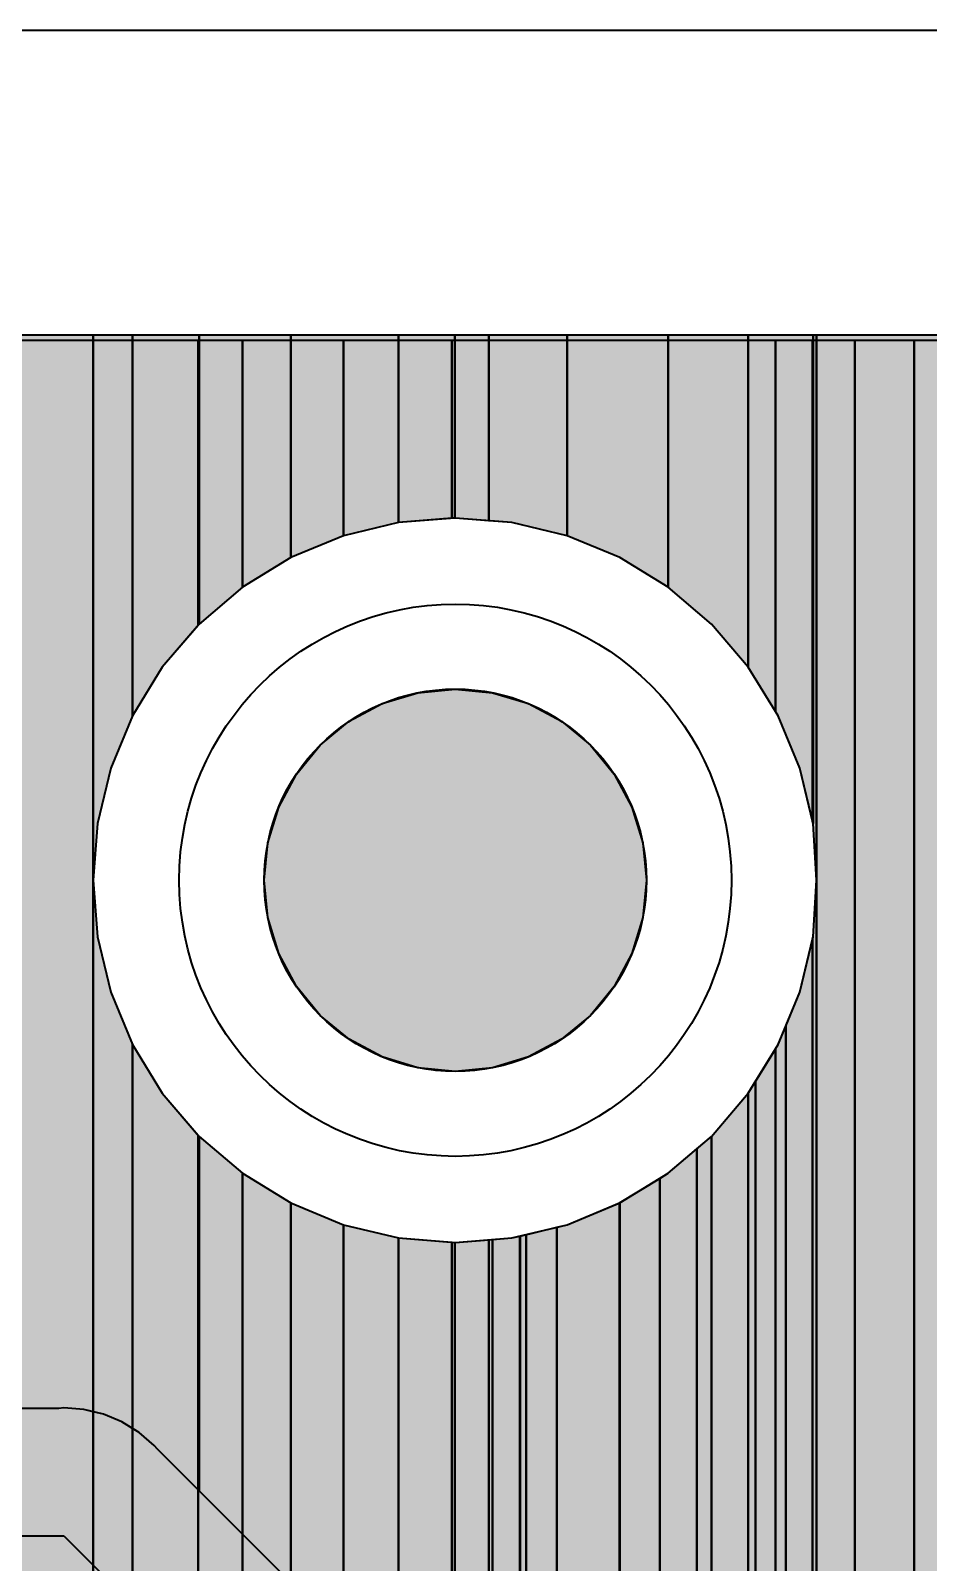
# Model space of a CAD drawing. Header units: millimetres. Extents: x 2 to 110, y 3 to 56.
# Drawn here: x 91.004 to 93.688, y 51.319 to 55.898 of the extents above; entities that cross this region are included whole.
import ezdxf

# ---------------------------------------------------------------- set-up
doc = ezdxf.new("R2010")
doc.units = ezdxf.units.MM
for name, color, linetype in [('bottom_copper', 7, 'Continuous'), ('bottom_silk', 7, 'Continuous'), ('drill_plated', 7, 'Continuous'), ('outline', 7, 'Continuous'), ('top_copper', 7, 'Continuous'), ('top_silk', 7, 'Continuous')]:
    doc.layers.add(name, color=color, linetype=linetype)

# ---------------------------------------------------------------- blocks, each defined once
blk = doc.blocks.new('Block12760')
at = {"layer": 'bottom_copper', "lineweight": 40}
for points in [[(0, 49.9965), (-0.038, 50.1546), (-0.103, 50.3116), (-0.111, 50.3246), (-0.111, 51.435), (0, 51.435), (0, 49.9965)], [(0.0117, 49.82), (0.0017, 49.9894), (0, 49.9965), (0, 51.435), (0.0117, 51.435), (0.0117, 49.82)], [(0.1264, 31.1169), (0.0117, 31.1444), (0.0117, 51.435), (0.1264, 51.435), (0.1264, 31.1169)], [(0.3036, 31.0304), (0.2372, 31.071), (0.1264, 31.1169), (0.1264, 51.435), (0.3036, 51.435), (0.3036, 31.0304)], [(0.3894, 30.9658), (0.3395, 31.0084), (0.3036, 31.0304), (0.3036, 51.435), (0.3894, 51.435), (0.3894, 30.9658)], [(0.0117, 31.1444), (0.0098, 31.1449), (0, 31.1457), (0, 49.6435), (0.0017, 49.6506), (0.0117, 49.82), (0.0117, 31.1444)], [(0, 31.1457), (-0.1098, 31.1543), (-0.111, 31.1543), (-0.111, 49.3154), (-0.103, 49.3284), (-0.038, 49.4854), (0, 49.6435), (0, 31.1457)]]:
    blk.add_hatch(color=7, dxfattribs=at).paths.add_polyline_path(points, flags=0)
at = {"layer": 'bottom_copper', "color": 7, "lineweight": 40}
for points in [[(0, 49.9965), (-0.038, 50.1546), (-0.103, 50.3116), (-0.111, 50.3246), (-0.111, 51.435), (0, 51.435), (0, 49.9965)], [(0.0117, 49.82), (0.0017, 49.9894), (0, 49.9965), (0, 51.435), (0.0117, 51.435), (0.0117, 49.82)], [(0.1264, 31.1169), (0.0117, 31.1444), (0.0117, 51.435), (0.1264, 51.435), (0.1264, 31.1169)], [(0.3036, 31.0304), (0.2372, 31.071), (0.1264, 31.1169), (0.1264, 51.435), (0.3036, 51.435), (0.3036, 31.0304)], [(0.3894, 30.9658), (0.3395, 31.0084), (0.3036, 31.0304), (0.3036, 51.435), (0.3894, 51.435), (0.3894, 30.9658)], [(0.0117, 31.1444), (0.0098, 31.1449), (0, 31.1457), (0, 49.6435), (0.0017, 49.6506), (0.0117, 49.82), (0.0117, 31.1444)], [(0, 31.1457), (-0.1098, 31.1543), (-0.111, 31.1543), (-0.111, 49.3154), (-0.103, 49.3284), (-0.038, 49.4854), (0, 49.6435), (0, 31.1457)]]:
    blk.add_lwpolyline(points, close=True, dxfattribs=at)
blk = doc.blocks.new('Block13378')
at = {"layer": 'bottom_copper', "lineweight": 40}
for points in [[(0.8459, 16.6103), (0.7862, 16.6056), (0.7862, 34.6739), (0.8459, 34.7714), (0.8459, 16.6103)], [(0.7862, 16.6056), (0.7651, 16.6039), (0.7651, 34.6395), (0.7862, 34.6739), (0.7862, 16.6056)], [(0.7651, 16.6039), (0.7275, 16.6009), (0.6109, 16.5729), (0.6109, 34.4728), (0.6548, 34.5103), (0.7651, 34.6395), (0.7651, 16.6039)], [(0.6109, 16.5729), (0.5001, 16.527), (0.5001, 34.3844), (0.5256, 34.4), (0.6109, 34.4728), (0.6109, 16.5729)], [(0.5001, 16.527), (0.3978, 16.4644), (0.3807, 16.4498), (0.3805, 34.3111), (0.5001, 34.3844), (0.5001, 16.527)], [(0.3805, 16.4496), (0.3066, 16.3865), (0.2287, 16.2953), (0.193, 16.237), (0.193, 34.2388), (0.2237, 34.2462), (0.3805, 34.3111), (0.3805, 16.4496)], [(0.082, 5.0406), (0, 5.1366), (0, 34.2019), (0.0585, 34.2065), (0.082, 34.2121), (0.082, 5.0406)], [(0.0828, 6.4582), (0.082, 6.448), (0.082, 34.2121), (0.0828, 34.2123), (0.0828, 6.4582)], [(0.193, 16.237), (0.1661, 16.193), (0.1202, 16.0822), (0.0922, 15.9656), (0.0828, 15.846), (0.0828, 34.2123), (0.193, 34.2388), (0.193, 16.237)], [(0, 5.1366), (-0.1126, 5.2328), (-0.1126, 34.1933), (-0.1109, 34.1932), (0, 34.2019), (0, 5.1366)]]:
    blk.add_hatch(color=7, dxfattribs=at).paths.add_polyline_path(points, flags=0)
at = {"layer": 'bottom_copper', "color": 7, "lineweight": 40}
for points in [[(0.8459, 16.6103), (0.7862, 16.6056), (0.7862, 34.6739), (0.8459, 34.7714), (0.8459, 16.6103)], [(0.7862, 16.6056), (0.7651, 16.6039), (0.7651, 34.6395), (0.7862, 34.6739), (0.7862, 16.6056)], [(0.7651, 16.6039), (0.7275, 16.6009), (0.6109, 16.5729), (0.6109, 34.4728), (0.6548, 34.5103), (0.7651, 34.6395), (0.7651, 16.6039)], [(0.6109, 16.5729), (0.5001, 16.527), (0.5001, 34.3844), (0.5256, 34.4), (0.6109, 34.4728), (0.6109, 16.5729)], [(0.5001, 16.527), (0.3978, 16.4644), (0.3807, 16.4498), (0.3805, 34.3111), (0.5001, 34.3844), (0.5001, 16.527)], [(0.3805, 16.4496), (0.3066, 16.3865), (0.2287, 16.2953), (0.193, 16.237), (0.193, 34.2388), (0.2237, 34.2462), (0.3805, 34.3111), (0.3805, 16.4496)], [(0.082, 5.0406), (0, 5.1366), (0, 34.2019), (0.0585, 34.2065), (0.082, 34.2121), (0.082, 5.0406)], [(0.0828, 6.4582), (0.082, 6.448), (0.082, 34.2121), (0.0828, 34.2123), (0.0828, 6.4582)], [(0.193, 16.237), (0.1661, 16.193), (0.1202, 16.0822), (0.0922, 15.9656), (0.0828, 15.846), (0.0828, 34.2123), (0.193, 34.2388), (0.193, 16.237)], [(0, 5.1366), (-0.1126, 5.2328), (-0.1126, 34.1933), (-0.1109, 34.1932), (0, 34.2019), (0, 5.1366)]]:
    blk.add_lwpolyline(points, close=True, dxfattribs=at)
blk = doc.blocks.new('Block14575')
at = {"layer": 'bottom_copper', "lineweight": 40}
for points in [[(1.3558, 5.3177), (1.2299, 5.2405), (1.1106, 5.1386), (1.1106, 36.891), (1.3558, 36.891), (1.3558, 5.3177)], [(1.4738, 35.7676), (1.4088, 35.6106), (1.3691, 35.4454), (1.3558, 35.276), (1.3558, 36.891), (1.4738, 36.891), (1.4738, 35.7676)], [(1.6695, 36.0377), (1.5626, 35.9125), (1.4738, 35.7676), (1.4738, 36.891), (1.6695, 36.891), (1.6695, 36.0377)], [(1.8021, 36.152), (1.6729, 36.0417), (1.6695, 36.0377), (1.6695, 36.891), (1.8021, 36.891), (1.8021, 36.152)], [(1.947, 36.2408), (1.8021, 36.152), (1.8021, 36.891), (1.947, 36.891), (1.947, 36.2408)], [(2.104, 36.3058), (1.947, 36.2408), (1.947, 36.891), (2.104, 36.891), (2.104, 36.3058)], [(2.2692, 36.3455), (2.104, 36.3058), (2.104, 36.891), (2.2692, 36.891), (2.2692, 36.3455)], [(2.4279, 36.358), (2.2692, 36.3455), (2.2692, 36.891), (2.4279, 36.891), (2.4279, 36.358)], [(2.4369, 36.3587), (2.4279, 36.358), (2.4279, 36.891), (2.4369, 36.891), (2.4369, 36.3587)], [(1.4738, 5.3687), (1.3662, 5.3241), (1.3558, 5.3177), (1.3558, 35.276), (1.3691, 35.1066), (1.4088, 34.9414), (1.4738, 34.7844), (1.4738, 5.3687)], [(1.6695, 5.4226), (1.514, 5.3853), (1.4738, 5.3687), (1.4738, 34.7844), (1.5626, 34.6395), (1.6695, 34.5143), (1.6695, 5.4226)], [(1.8021, 5.433), (1.6695, 5.4226), (1.6695, 34.5143), (1.6729, 34.5103), (1.8021, 34.4), (1.8021, 5.433)], [(1.947, 5.4258), (1.8289, 5.4351), (1.8021, 5.433), (1.8021, 34.4), (1.947, 34.3112), (1.947, 5.4258)], [(2.104, 5.3948), (1.9883, 5.4226), (1.947, 5.4258), (1.947, 34.3112), (2.104, 34.2462), (2.104, 5.3948)], [(2.2692, 5.3334), (2.1438, 5.3853), (2.104, 5.3948), (2.104, 34.2462), (2.2692, 34.2065), (2.2692, 5.3334)], [(2.4279, 5.2405), (2.2916, 5.3241), (2.2692, 5.3334), (2.2692, 34.2065), (2.4279, 34.194), (2.4279, 5.2405)], [(2.4369, 5.2328), (2.4279, 5.2405), (2.4279, 34.194), (2.4369, 34.1933), (2.4369, 5.2328)]]:
    blk.add_hatch(color=7, dxfattribs=at).paths.add_polyline_path(points, flags=0)
at = {"layer": 'bottom_copper', "color": 7, "lineweight": 40}
for points in [[(1.3558, 5.3177), (1.2299, 5.2405), (1.1106, 5.1386), (1.1106, 36.891), (1.3558, 36.891), (1.3558, 5.3177)], [(1.4738, 35.7676), (1.4088, 35.6106), (1.3691, 35.4454), (1.3558, 35.276), (1.3558, 36.891), (1.4738, 36.891), (1.4738, 35.7676)], [(1.6695, 36.0377), (1.5626, 35.9125), (1.4738, 35.7676), (1.4738, 36.891), (1.6695, 36.891), (1.6695, 36.0377)], [(1.8021, 36.152), (1.6729, 36.0417), (1.6695, 36.0377), (1.6695, 36.891), (1.8021, 36.891), (1.8021, 36.152)], [(1.947, 36.2408), (1.8021, 36.152), (1.8021, 36.891), (1.947, 36.891), (1.947, 36.2408)], [(2.104, 36.3058), (1.947, 36.2408), (1.947, 36.891), (2.104, 36.891), (2.104, 36.3058)], [(2.2692, 36.3455), (2.104, 36.3058), (2.104, 36.891), (2.2692, 36.891), (2.2692, 36.3455)], [(2.4279, 36.358), (2.2692, 36.3455), (2.2692, 36.891), (2.4279, 36.891), (2.4279, 36.358)], [(2.4369, 36.3587), (2.4279, 36.358), (2.4279, 36.891), (2.4369, 36.891), (2.4369, 36.3587)], [(1.4738, 5.3687), (1.3662, 5.3241), (1.3558, 5.3177), (1.3558, 35.276), (1.3691, 35.1066), (1.4088, 34.9414), (1.4738, 34.7844), (1.4738, 5.3687)], [(1.6695, 5.4226), (1.514, 5.3853), (1.4738, 5.3687), (1.4738, 34.7844), (1.5626, 34.6395), (1.6695, 34.5143), (1.6695, 5.4226)], [(1.8021, 5.433), (1.6695, 5.4226), (1.6695, 34.5143), (1.6729, 34.5103), (1.8021, 34.4), (1.8021, 5.433)], [(1.947, 5.4258), (1.8289, 5.4351), (1.8021, 5.433), (1.8021, 34.4), (1.947, 34.3112), (1.947, 5.4258)], [(2.104, 5.3948), (1.9883, 5.4226), (1.947, 5.4258), (1.947, 34.3112), (2.104, 34.2462), (2.104, 5.3948)], [(2.2692, 5.3334), (2.1438, 5.3853), (2.104, 5.3948), (2.104, 34.2462), (2.2692, 34.2065), (2.2692, 5.3334)], [(2.4279, 5.2405), (2.2916, 5.3241), (2.2692, 5.3334), (2.2692, 34.2065), (2.4279, 34.194), (2.4279, 5.2405)], [(2.4369, 5.2328), (2.4279, 5.2405), (2.4279, 34.194), (2.4369, 34.1933), (2.4369, 5.2328)]]:
    blk.add_lwpolyline(points, close=True, dxfattribs=at)
blk = doc.blocks.new('Block84465')
at = {"layer": 'top_copper', "lineweight": 40}
for points in [[(0, 3.7647), (-0.1002, 3.7726), (-0.1019, 3.7725), (-0.1019, 4.3208), (0, 4.3208), (0, 3.7647)], [(0.2344, 3.7196), (0.0692, 3.7593), (0, 3.7647), (0, 4.3208), (0.2344, 4.3208), (0.2344, 3.7196)], [(0.5363, 3.5658), (0.3914, 3.6546), (0.2344, 3.7196), (0.2344, 4.3208), (0.5363, 4.3208), (0.5363, 3.5658)], [(0.7758, 3.3263), (0.6655, 3.4555), (0.5363, 3.5658), (0.5363, 4.3208), (0.7758, 4.3208), (0.7758, 3.3263)], [(0.9693, 2.8592), (0.9296, 3.0244), (0.8646, 3.1814), (0.7758, 3.3263), (0.7758, 4.3208), (0.9693, 4.3208), (0.9693, 2.8592)], [(0.9793, 2.6898), (0.9693, 2.8592), (0.9693, 4.3208), (0.9793, 4.3208), (0.9793, 2.6898)], [(1.357, -3.8892), (0.9793, -3.8892), (0.9793, 4.3208), (1.357, 4.3208), (1.357, -3.8892)], [(0.9793, -3.8892), (0.8876, -3.8892), (0.8876, 2.2538), (0.9296, 2.3552), (0.9693, 2.5204), (0.9793, 2.6898), (0.9793, -3.8892)], [(0.8876, -3.8892), (0.6655, -3.6671), (0.6655, 1.9241), (0.7758, 2.0533), (0.8646, 2.1982), (0.8876, 2.2538), (0.8876, -3.8892)], [(0.6655, -3.6671), (0.3914, -3.393), (0.3914, 1.725), (0.5363, 1.8138), (0.6655, 1.9241), (0.6655, -3.6671)], [(0.3914, -3.393), (0.112, -3.1136), (0.112, 1.6306), (0.2344, 1.66), (0.3914, 1.725), (0.3914, -3.393)], [(0, 0), (-0.0114, 0.0098), (-0.1019, 0.1003), (-0.1019, 1.6071), (-0.1002, 1.607), (0, 1.6149), (0, 0)], [(0.112, -0.2702), (0.1073, -0.2104), (0.0933, -0.1521), (0.0703, -0.0967), (0.039, -0.0456), (0, 0), (0, 1.6149), (0.0692, 1.6203), (0.112, 1.6306), (0.112, -0.2702)]]:
    blk.add_hatch(color=7, dxfattribs=at).paths.add_polyline_path(points, flags=0)
at = {"layer": 'top_copper', "color": 7, "lineweight": 40}
for points in [[(0, 3.7647), (-0.1002, 3.7726), (-0.1019, 3.7725), (-0.1019, 4.3208), (0, 4.3208), (0, 3.7647)], [(0.2344, 3.7196), (0.0692, 3.7593), (0, 3.7647), (0, 4.3208), (0.2344, 4.3208), (0.2344, 3.7196)], [(0.5363, 3.5658), (0.3914, 3.6546), (0.2344, 3.7196), (0.2344, 4.3208), (0.5363, 4.3208), (0.5363, 3.5658)], [(0.7758, 3.3263), (0.6655, 3.4555), (0.5363, 3.5658), (0.5363, 4.3208), (0.7758, 4.3208), (0.7758, 3.3263)], [(0.9693, 2.8592), (0.9296, 3.0244), (0.8646, 3.1814), (0.7758, 3.3263), (0.7758, 4.3208), (0.9693, 4.3208), (0.9693, 2.8592)], [(0.9793, 2.6898), (0.9693, 2.8592), (0.9693, 4.3208), (0.9793, 4.3208), (0.9793, 2.6898)], [(1.357, -3.8892), (0.9793, -3.8892), (0.9793, 4.3208), (1.357, 4.3208), (1.357, -3.8892)], [(0.9793, -3.8892), (0.8876, -3.8892), (0.8876, 2.2538), (0.9296, 2.3552), (0.9693, 2.5204), (0.9793, 2.6898), (0.9793, -3.8892)], [(0.8876, -3.8892), (0.6655, -3.6671), (0.6655, 1.9241), (0.7758, 2.0533), (0.8646, 2.1982), (0.8876, 2.2538), (0.8876, -3.8892)], [(0.6655, -3.6671), (0.3914, -3.393), (0.3914, 1.725), (0.5363, 1.8138), (0.6655, 1.9241), (0.6655, -3.6671)], [(0.3914, -3.393), (0.112, -3.1136), (0.112, 1.6306), (0.2344, 1.66), (0.3914, 1.725), (0.3914, -3.393)], [(0, 0), (-0.0114, 0.0098), (-0.1019, 0.1003), (-0.1019, 1.6071), (-0.1002, 1.607), (0, 1.6149), (0, 0)], [(0.112, -0.2702), (0.1073, -0.2104), (0.0933, -0.1521), (0.0703, -0.0967), (0.039, -0.0456), (0, 0), (0, 1.6149), (0.0692, 1.6203), (0.112, 1.6306), (0.112, -0.2702)]]:
    blk.add_lwpolyline(points, close=True, dxfattribs=at)
blk = doc.blocks.new('Block84823')
at = {"layer": 'top_copper', "lineweight": 40}
for points in [[(0, 2.6485), (-0.1694, 2.6618), (-0.1711, 2.6617), (-0.1711, 3.21), (0, 3.21), (0, 2.6485)], [(0.3222, 2.5438), (0.1652, 2.6088), (0, 2.6485), (0, 3.21), (0.3222, 3.21), (0.3222, 2.5438)], [(0.5963, 2.3447), (0.4671, 2.455), (0.3222, 2.5438), (0.3222, 3.21), (0.5963, 3.21), (0.5963, 2.3447)], [(0.8604, 1.9136), (0.7954, 2.0706), (0.7066, 2.2155), (0.5963, 2.3447), (0.5963, 3.21), (0.8604, 3.21), (0.8604, 1.9136)], [(0.9101, 1.579), (0.9001, 1.7484), (0.8604, 1.9136), (0.8604, 3.21), (0.9101, 3.21), (0.9101, 1.579)], [(1.2878, -0.0101), (1.2604, -0.0035), (1.2006, 0.0012), (1.1857, 0), (0.9101, 0), (0.9101, 3.21), (1.2878, 3.21), (1.2878, -0.0101)], [(1.4058, 2.0706), (1.3408, 1.9136), (1.3011, 1.7484), (1.2878, 1.579), (1.2878, 3.21), (1.4058, 3.21), (1.4058, 2.0706)], [(1.6049, 2.3447), (1.4946, 2.2155), (1.4058, 2.0706), (1.4058, 3.21), (1.6049, 3.21), (1.6049, 2.3447)], [(1.879, 2.5438), (1.7341, 2.455), (1.6049, 2.3447), (1.6049, 3.21), (1.879, 3.21), (1.879, 2.5438)], [(2.2012, 2.6485), (2.036, 2.6088), (1.879, 2.5438), (1.879, 3.21), (2.2012, 3.21), (2.2012, 2.6485)], [(2.3689, 2.6617), (2.2012, 2.6485), (2.2012, 3.21), (2.3689, 3.21), (2.3689, 2.6617)], [(0.9101, 0), (0.8604, 0), (0.8604, 1.2444), (0.9001, 1.4096), (0.9101, 1.579), (0.9101, 0)], [(1.4058, -0.0599), (1.3741, -0.0405), (1.3187, -0.0175), (1.2878, -0.0101), (1.2878, 1.579), (1.3011, 1.4096), (1.3408, 1.2444), (1.4058, 1.0874), (1.4058, -0.0599)], [(0.8604, 0), (0.5963, 0), (0.5963, 0.8133), (0.7066, 0.9425), (0.7954, 1.0874), (0.8604, 1.2444), (0.8604, 0)], [(1.6049, -0.2465), (1.4806, -0.1222), (1.4708, -0.1108), (1.4252, -0.0718), (1.4058, -0.0599), (1.4058, 1.0874), (1.4946, 0.9425), (1.6049, 0.8133), (1.6049, -0.2465)], [(0.5963, 0), (0.3222, 0), (0.3222, 0.6142), (0.4671, 0.703), (0.5963, 0.8133), (0.5963, 0)], [(1.879, -0.5206), (1.6049, -0.2465), (1.6049, 0.8133), (1.7341, 0.703), (1.879, 0.6142), (1.879, -0.5206)], [(0.3222, 0), (0, 0), (0, 0.5095), (0.1652, 0.5492), (0.3222, 0.6142), (0.3222, 0)], [(2.2012, -0.8428), (1.879, -0.5206), (1.879, 0.6142), (2.036, 0.5492), (2.2012, 0.5095), (2.2012, -0.8428)], [(0, 0), (-0.1711, 0), (-0.1711, 0.4963), (-0.1694, 0.4962), (0, 0.5095), (0, 0)], [(2.3689, -1.0105), (2.2012, -0.8428), (2.2012, 0.5095), (2.3689, 0.4963), (2.3689, -1.0105)]]:
    blk.add_hatch(color=7, dxfattribs=at).paths.add_polyline_path(points, flags=0)
at = {"layer": 'top_copper', "color": 7, "lineweight": 40}
for points in [[(0, 2.6485), (-0.1694, 2.6618), (-0.1711, 2.6617), (-0.1711, 3.21), (0, 3.21), (0, 2.6485)], [(0.3222, 2.5438), (0.1652, 2.6088), (0, 2.6485), (0, 3.21), (0.3222, 3.21), (0.3222, 2.5438)], [(0.5963, 2.3447), (0.4671, 2.455), (0.3222, 2.5438), (0.3222, 3.21), (0.5963, 3.21), (0.5963, 2.3447)], [(0.8604, 1.9136), (0.7954, 2.0706), (0.7066, 2.2155), (0.5963, 2.3447), (0.5963, 3.21), (0.8604, 3.21), (0.8604, 1.9136)], [(0.9101, 1.579), (0.9001, 1.7484), (0.8604, 1.9136), (0.8604, 3.21), (0.9101, 3.21), (0.9101, 1.579)], [(1.2878, -0.0101), (1.2604, -0.0035), (1.2006, 0.0012), (1.1857, 0), (0.9101, 0), (0.9101, 3.21), (1.2878, 3.21), (1.2878, -0.0101)], [(1.4058, 2.0706), (1.3408, 1.9136), (1.3011, 1.7484), (1.2878, 1.579), (1.2878, 3.21), (1.4058, 3.21), (1.4058, 2.0706)], [(1.6049, 2.3447), (1.4946, 2.2155), (1.4058, 2.0706), (1.4058, 3.21), (1.6049, 3.21), (1.6049, 2.3447)], [(1.879, 2.5438), (1.7341, 2.455), (1.6049, 2.3447), (1.6049, 3.21), (1.879, 3.21), (1.879, 2.5438)], [(2.2012, 2.6485), (2.036, 2.6088), (1.879, 2.5438), (1.879, 3.21), (2.2012, 3.21), (2.2012, 2.6485)], [(2.3689, 2.6617), (2.2012, 2.6485), (2.2012, 3.21), (2.3689, 3.21), (2.3689, 2.6617)], [(0.9101, 0), (0.8604, 0), (0.8604, 1.2444), (0.9001, 1.4096), (0.9101, 1.579), (0.9101, 0)], [(1.4058, -0.0599), (1.3741, -0.0405), (1.3187, -0.0175), (1.2878, -0.0101), (1.2878, 1.579), (1.3011, 1.4096), (1.3408, 1.2444), (1.4058, 1.0874), (1.4058, -0.0599)], [(0.8604, 0), (0.5963, 0), (0.5963, 0.8133), (0.7066, 0.9425), (0.7954, 1.0874), (0.8604, 1.2444), (0.8604, 0)], [(1.6049, -0.2465), (1.4806, -0.1222), (1.4708, -0.1108), (1.4252, -0.0718), (1.4058, -0.0599), (1.4058, 1.0874), (1.4946, 0.9425), (1.6049, 0.8133), (1.6049, -0.2465)], [(0.5963, 0), (0.3222, 0), (0.3222, 0.6142), (0.4671, 0.703), (0.5963, 0.8133), (0.5963, 0)], [(1.879, -0.5206), (1.6049, -0.2465), (1.6049, 0.8133), (1.7341, 0.703), (1.879, 0.6142), (1.879, -0.5206)], [(0.3222, 0), (0, 0), (0, 0.5095), (0.1652, 0.5492), (0.3222, 0.6142), (0.3222, 0)], [(2.2012, -0.8428), (1.879, -0.5206), (1.879, 0.6142), (2.036, 0.5492), (2.2012, 0.5095), (2.2012, -0.8428)], [(0, 0), (-0.1711, 0), (-0.1711, 0.4963), (-0.1694, 0.4962), (0, 0.5095), (0, 0)], [(2.3689, -1.0105), (2.2012, -0.8428), (2.2012, 0.5095), (2.3689, 0.4963), (2.3689, -1.0105)]]:
    blk.add_lwpolyline(points, close=True, dxfattribs=at)

msp = doc.modelspace()

# ---------------------------------------------------------------- hatches: boundary and pattern name
at = {"layer": 'bottom_copper', "lineweight": 40}
for points in [[(93.2308, 53.8626), (93.15, 53.9945), (93.0397, 54.1237), (92.9105, 54.234), (92.7656, 54.3228), (92.6086, 54.3878), (92.4434, 54.4275), (92.274, 54.4408), (92.2723, 54.4407), (92.2723, 54.973), (93.2308, 54.973), (93.2308, 53.8626)], [(92.8345, 53.2465), (92.802, 53.1393), (92.7492, 53.0405), (92.6781, 52.9539), (92.5915, 52.8828), (92.4927, 52.83), (92.3855, 52.7975), (92.274, 52.7865), (92.1625, 52.7975), (92.0553, 52.83), (91.9565, 52.8828), (91.8699, 52.9539), (91.7988, 53.0405), (91.746, 53.1393), (91.7135, 53.2465), (91.7025, 53.358), (91.7135, 53.4695), (91.746, 53.5767), (91.7988, 53.6755), (91.8699, 53.7621), (91.9565, 53.8332), (92.0553, 53.886), (92.1625, 53.9185), (92.274, 53.9295), (92.3855, 53.9185), (92.4927, 53.886), (92.5915, 53.8332), (92.6781, 53.7621), (92.7492, 53.6755), (92.802, 53.5767), (92.8345, 53.4695), (92.8455, 53.358), (92.8345, 53.2465)]]:
    msp.add_hatch(color=7, dxfattribs=at).paths.add_polyline_path(points, flags=0)
at = {"layer": 'drill_plated', "lineweight": 40}
msp.add_hatch(color=7, dxfattribs=at).paths.add_polyline_path([(92.8345, 53.2465), (92.802, 53.1393), (92.7492, 53.0405), (92.6781, 52.9539), (92.5915, 52.8828), (92.4927, 52.83), (92.3855, 52.7975), (92.274, 52.7865), (92.1625, 52.7975), (92.0553, 52.83), (91.9565, 52.8828), (91.8699, 52.9539), (91.7988, 53.0405), (91.746, 53.1393), (91.7135, 53.2465), (91.7025, 53.358), (91.7135, 53.4695), (91.746, 53.5767), (91.7988, 53.6755), (91.8699, 53.7621), (91.9565, 53.8332), (92.0553, 53.886), (92.1625, 53.9185), (92.274, 53.9295), (92.3855, 53.9185), (92.4927, 53.886), (92.5915, 53.8332), (92.6781, 53.7621), (92.7492, 53.6755), (92.802, 53.5767), (92.8345, 53.4695), (92.8455, 53.358), (92.8345, 53.2465)], flags=0)
at = {"layer": 'top_copper', "lineweight": 40}
msp.add_hatch(color=7, dxfattribs=at).paths.add_polyline_path([(92.8345, 53.2465), (92.802, 53.1393), (92.7492, 53.0405), (92.6781, 52.9539), (92.5915, 52.8828), (92.4927, 52.83), (92.3855, 52.7975), (92.274, 52.7865), (92.1625, 52.7975), (92.0553, 52.83), (91.9565, 52.8828), (91.8699, 52.9539), (91.7988, 53.0405), (91.746, 53.1393), (91.7135, 53.2465), (91.7025, 53.358), (91.7135, 53.4695), (91.746, 53.5767), (91.7988, 53.6755), (91.8699, 53.7621), (91.9565, 53.8332), (92.0553, 53.886), (92.1625, 53.9185), (92.274, 53.9295), (92.3855, 53.9185), (92.4927, 53.886), (92.5915, 53.8332), (92.6781, 53.7621), (92.7492, 53.6755), (92.802, 53.5767), (92.8345, 53.4695), (92.8455, 53.358), (92.8345, 53.2465)], flags=0)

# ---------------------------------------------------------------- linework, layer by layer
at = {"layer": 'bottom_copper', "color": 7, "lineweight": 40}
for p, q in [((89.7323, 54.973), (92.2723, 54.973)), ((92.2723, 54.4407), (92.2723, 54.973)), ((92.2723, 54.973), (93.2308, 54.973)), ((92.2723, 54.973), (92.2723, 54.4407)), ((93.2308, 53.8626), (93.2308, 54.973)), ((93.2308, 54.973), (94.8123, 54.973)), ((93.2308, 54.973), (93.2308, 53.8626)), ((92.1046, 54.4275), (91.9394, 54.3878)), ((92.2723, 54.4407), (92.1046, 54.4275)), ((92.274, 54.4408), (92.2723, 54.4407)), ((92.4434, 54.4275), (92.274, 54.4408)), ((92.6086, 54.3878), (92.4434, 54.4275)), ((91.9394, 54.3878), (91.7824, 54.3228)), ((92.7656, 54.3228), (92.6086, 54.3878)), ((91.7824, 54.3228), (91.6375, 54.234)), ((92.9105, 54.234), (92.7656, 54.3228)), ((91.6375, 54.234), (91.5083, 54.1237)), ((93.0397, 54.1237), (92.9105, 54.234)), ((91.5083, 54.1237), (91.398, 53.9945)), ((93.15, 53.9945), (93.0397, 54.1237)), ((91.398, 53.9945), (91.3092, 53.8496)), ((93.2308, 53.8626), (93.15, 53.9945)), ((93.2388, 53.8496), (93.2308, 53.8626)), ((91.3092, 53.8496), (91.2442, 53.6926)), ((93.3038, 53.6926), (93.2388, 53.8496)), ((91.2442, 53.6926), (91.2045, 53.5274)), ((93.3435, 53.5274), (93.3038, 53.6926)), ((91.2045, 53.5274), (91.1912, 53.358)), ((93.3535, 53.358), (93.3435, 53.5274)), ((91.1912, 53.358), (91.2045, 53.1886)), ((93.3435, 53.1886), (93.3535, 53.358)), ((91.2045, 53.1886), (91.2442, 53.0234)), ((93.3038, 53.0234), (93.3435, 53.1886)), ((91.2442, 53.0234), (91.3092, 52.8664)), ((93.2388, 52.8664), (93.3038, 53.0234)), ((91.3092, 52.8664), (91.398, 52.7215)), ((93.15, 52.7215), (93.2308, 52.8534)), ((93.2308, 52.8534), (93.2388, 52.8664)), ((93.2308, 34.6923), (93.2308, 52.8534)), ((93.2308, 52.8534), (93.2308, 34.6923)), ((91.398, 52.7215), (91.5083, 52.5923)), ((93.0397, 52.5923), (93.15, 52.7215)), ((91.5083, 52.5923), (91.6375, 52.482)), ((92.9105, 52.482), (93.0397, 52.5923)), ((91.6375, 52.482), (91.7824, 52.3932)), ((92.7656, 52.3932), (92.9105, 52.482)), ((91.7824, 52.3932), (91.9394, 52.3282)), ((92.6086, 52.3282), (92.7656, 52.3932)), ((91.9394, 52.3282), (92.1046, 52.2885)), ((92.4434, 52.2885), (92.6086, 52.3282)), ((92.1046, 52.2885), (92.2723, 52.2753)), ((92.2723, 23.3148), (92.2723, 52.2753)), ((92.2723, 52.2753), (92.274, 52.2752)), ((92.2723, 52.2753), (92.2723, 23.3148)), ((92.274, 52.2752), (92.4434, 52.2885))]:
    msp.add_line(p, q, dxfattribs=at)
for points in [[(93.2308, 53.8626), (93.15, 53.9945), (93.0397, 54.1237), (92.9105, 54.234), (92.7656, 54.3228), (92.6086, 54.3878), (92.4434, 54.4275), (92.274, 54.4408), (92.2723, 54.4407), (92.2723, 54.973), (93.2308, 54.973), (93.2308, 53.8626)], [(92.8345, 53.2465), (92.802, 53.1393), (92.7492, 53.0405), (92.6781, 52.9539), (92.5915, 52.8828), (92.4927, 52.83), (92.3855, 52.7975), (92.274, 52.7865), (92.1625, 52.7975), (92.0553, 52.83), (91.9565, 52.8828), (91.8699, 52.9539), (91.7988, 53.0405), (91.746, 53.1393), (91.7135, 53.2465), (91.7025, 53.358), (91.7135, 53.4695), (91.746, 53.5767), (91.7988, 53.6755), (91.8699, 53.7621), (91.9565, 53.8332), (92.0553, 53.886), (92.1625, 53.9185), (92.274, 53.9295), (92.3855, 53.9185), (92.4927, 53.886), (92.5915, 53.8332), (92.6781, 53.7621), (92.7492, 53.6755), (92.802, 53.5767), (92.8345, 53.4695), (92.8455, 53.358), (92.8345, 53.2465)]]:
    msp.add_lwpolyline(points, close=True, dxfattribs=at)
for major_axis in [(0.8255, 0), (0.5715, 0)]:
    msp.add_ellipse((92.274, 53.358), major_axis=major_axis, ratio=1, dxfattribs=at)
at = {"layer": 'bottom_silk', "color": 7, "lineweight": 40}
msp.add_line((110.054, 55.898), (2.104, 55.898), dxfattribs=at)
at = {"layer": 'drill_plated', "color": 7, "lineweight": 40}
msp.add_lwpolyline([(92.8345, 53.2465), (92.802, 53.1393), (92.7492, 53.0405), (92.6781, 52.9539), (92.5915, 52.8828), (92.4927, 52.83), (92.3855, 52.7975), (92.274, 52.7865), (92.1625, 52.7975), (92.0553, 52.83), (91.9565, 52.8828), (91.8699, 52.9539), (91.7988, 53.0405), (91.746, 53.1393), (91.7135, 53.2465), (91.7025, 53.358), (91.7135, 53.4695), (91.746, 53.5767), (91.7988, 53.6755), (91.8699, 53.7621), (91.9565, 53.8332), (92.0553, 53.886), (92.1625, 53.9185), (92.274, 53.9295), (92.3855, 53.9185), (92.4927, 53.886), (92.5915, 53.8332), (92.6781, 53.7621), (92.7492, 53.6755), (92.802, 53.5767), (92.8345, 53.4695), (92.8455, 53.358), (92.8345, 53.2465)], close=True, dxfattribs=at)
msp.add_ellipse((92.274, 53.358), major_axis=(0.5715, 0), ratio=1, dxfattribs=at)
at = {"layer": 'outline', "color": 7, "lineweight": 40}
msp.add_line((110.054, 55.898), (2.104, 55.898), dxfattribs=at)
at = {"layer": 'top_copper', "color": 7, "lineweight": 40}
for p, q in [((89.7323, 54.989), (92.2723, 54.989)), ((92.2723, 54.4407), (92.2723, 54.989)), ((92.2723, 54.989), (94.8123, 54.989)), ((92.2723, 54.989), (92.2723, 54.4407)), ((92.1046, 54.4275), (91.9394, 54.3878)), ((92.2723, 54.4407), (92.1046, 54.4275)), ((92.274, 54.4408), (92.2723, 54.4407)), ((92.4434, 54.4275), (92.274, 54.4408)), ((92.6086, 54.3878), (92.4434, 54.4275)), ((91.9394, 54.3878), (91.7824, 54.3228)), ((92.7656, 54.3228), (92.6086, 54.3878)), ((91.7824, 54.3228), (91.6375, 54.234)), ((92.9105, 54.234), (92.7656, 54.3228)), ((91.6375, 54.234), (91.5083, 54.1237)), ((93.0397, 54.1237), (92.9105, 54.234)), ((91.5083, 54.1237), (91.398, 53.9945)), ((93.15, 53.9945), (93.0397, 54.1237)), ((91.398, 53.9945), (91.3092, 53.8496)), ((93.2388, 53.8496), (93.15, 53.9945)), ((91.3092, 53.8496), (91.2442, 53.6926)), ((93.3038, 53.6926), (93.2388, 53.8496)), ((91.2442, 53.6926), (91.2045, 53.5274)), ((93.3435, 53.5274), (93.3038, 53.6926)), ((91.2045, 53.5274), (91.1912, 53.358)), ((93.3535, 53.358), (93.3435, 53.5274)), ((91.1912, 53.358), (91.2045, 53.1886)), ((93.3435, 53.1886), (93.3535, 53.358)), ((91.2045, 53.1886), (91.2442, 53.0234)), ((93.3038, 53.0234), (93.3435, 53.1886)), ((91.2442, 53.0234), (91.3092, 52.8664)), ((93.2388, 52.8664), (93.3038, 53.0234)), ((91.3092, 52.8664), (91.398, 52.7215)), ((93.15, 52.7215), (93.2388, 52.8664)), ((91.398, 52.7215), (91.5083, 52.5923)), ((93.0397, 52.5923), (93.15, 52.7215)), ((91.5083, 52.5923), (91.6375, 52.482)), ((92.9105, 52.482), (93.0397, 52.5923)), ((91.6375, 52.482), (91.7824, 52.3932)), ((92.7656, 52.3932), (92.9105, 52.482)), ((91.7824, 52.3932), (91.9394, 52.3282)), ((92.6086, 52.3282), (92.7656, 52.3932)), ((91.9394, 52.3282), (92.1046, 52.2885)), ((92.4434, 52.2885), (92.6086, 52.3282)), ((92.1046, 52.2885), (92.2723, 52.2753)), ((92.2723, 50.7685), (92.2723, 52.2753)), ((92.2723, 52.2753), (92.274, 52.2752)), ((92.2723, 52.2753), (92.2723, 50.7685)), ((92.274, 52.2752), (92.4434, 52.2885)), ((91.0891, 51.779), (89.7323, 51.779)), ((91.104, 51.7802), (91.0891, 51.779)), ((91.1638, 51.7755), (91.104, 51.7802)), ((91.2221, 51.7615), (91.1638, 51.7755)), ((91.2775, 51.7385), (91.2221, 51.7615)), ((91.3286, 51.7072), (91.2775, 51.7385)), ((91.3742, 51.6682), (91.3286, 51.7072)), ((91.384, 51.6568), (91.3742, 51.6682)), ((92.2723, 50.7685), (91.384, 51.6568)), ((88.604, 51.398), (91.104, 51.398)), ((91.104, 51.398), (92.104, 50.398))]:
    msp.add_line(p, q, dxfattribs=at)
msp.add_lwpolyline([(92.8345, 53.2465), (92.802, 53.1393), (92.7492, 53.0405), (92.6781, 52.9539), (92.5915, 52.8828), (92.4927, 52.83), (92.3855, 52.7975), (92.274, 52.7865), (92.1625, 52.7975), (92.0553, 52.83), (91.9565, 52.8828), (91.8699, 52.9539), (91.7988, 53.0405), (91.746, 53.1393), (91.7135, 53.2465), (91.7025, 53.358), (91.7135, 53.4695), (91.746, 53.5767), (91.7988, 53.6755), (91.8699, 53.7621), (91.9565, 53.8332), (92.0553, 53.886), (92.1625, 53.9185), (92.274, 53.9295), (92.3855, 53.9185), (92.4927, 53.886), (92.5915, 53.8332), (92.6781, 53.7621), (92.7492, 53.6755), (92.802, 53.5767), (92.8345, 53.4695), (92.8455, 53.358), (92.8345, 53.2465)], close=True, dxfattribs=at)
for major_axis in [(0.8255, 0), (0.5715, 0)]:
    msp.add_ellipse((92.274, 53.358), major_axis=major_axis, ratio=1, dxfattribs=at)
at = {"layer": 'top_silk', "color": 7, "lineweight": 40}
msp.add_line((110.054, 55.898), (2.104, 55.898), dxfattribs=at)

# ---------------------------------------------------------------- block references
at = {"layer": 'bottom_copper'}
for name, p in [('Block14575', (89.8354, 18.082)), ('Block12760', (93.3418, 3.538)), ('Block13378', (92.3849, 18.082))]:
    msp.add_blockref(name, p, dxfattribs=at)
at = {"layer": 'top_copper'}
for name, p in [('Block84823', (89.9034, 51.779)), ('Block84465', (92.3742, 50.6682))]:
    msp.add_blockref(name, p, dxfattribs=at)

doc.saveas('drawing.dxf')
